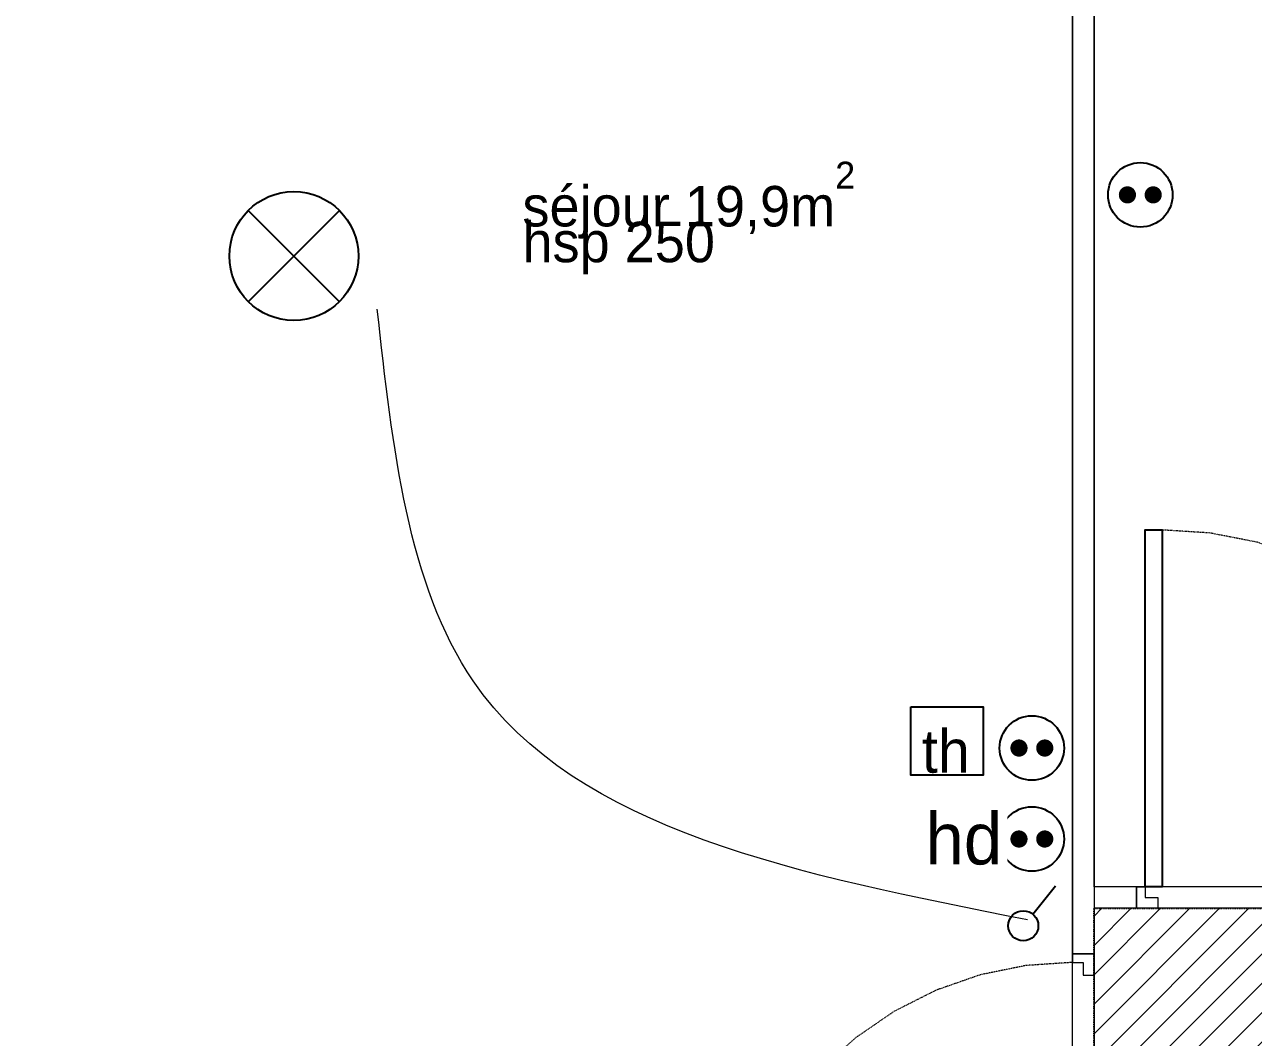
# Model space of a CAD drawing. Header units: centimetres. Extents: x 2191 to 12545, y -680 to 18662.
# Drawn here: x 8549.7 to 8835.6, y 9347.4 to 9583 of the extents above; entities that cross this region are included whole.
import ezdxf

# ---------------------------------------------------------------- set-up
doc = ezdxf.new("R2010")
doc.units = ezdxf.units.CM
doc.linetypes.add('Style de ligne -18', pattern=[0.164042, 0.054681, -0.109361])
doc.linetypes.add('VW-01', pattern=[0.41656, 0.20828, -0.20828])
for name, color, linetype in [('B Faux plafonds', 252, 'Continuous'), ('B Faux plafonds_Hatch', 252, 'Continuous'), ('B Général', 252, 'Continuous'), ('C ANNOTATIONS-prestations', 252, 'Continuous'), ('C ANNOTATIONS-texte', 252, 'Continuous'), ('D SURFACES-shab', 252, 'Continuous')]:
    doc.layers.add(name, color=color, linetype=linetype)
doc.layers.add('prlm-ELEC-CFO', color=1, linetype='Continuous', lineweight=25)
doc.styles.add('Eurostile', font='Eurosti.TTF')
doc.styles.add('prlm-elec-cfo', font='comic.ttf', dxfattribs={"height": 12})

# ---------------------------------------------------------------- blocks, each defined once
blk = doc.blocks.new('xi.PC')
at = {"color": 0, "lineweight": 5}
blk.add_wipeout([(-7.5, -7.5), (7.5, -7.5), (7.5, 7.5), (-7.5, 7.5)], dxfattribs=at).dxf.layer = 'prlm-ELEC-CFO'
at = {"layer": 'prlm-ELEC-CFO', "color": 0, "linetype": 'ByBlock', "lineweight": 5, "const_width": 2}
for points in [[(-4, 0, 1), (-2, 0, 1)], [(2, 0, 1), (4, 0, 1)]]:
    blk.add_lwpolyline(points, format="xyb", close=True, dxfattribs=at)
at = {"layer": 'prlm-ELEC-CFO', "color": 0, "linetype": 'ByBlock', "lineweight": -2}
blk.add_circle((0, 0), 7.5, dxfattribs=at)
blk = doc.blocks.new('xi.PTCE')
at = {"layer": 'prlm-ELEC-CFO', "color": 0}
for points in [[(-10.61, 10.61), (10.61, -10.61)], [(10.61, 10.61), (-10.61, -10.61)]]:
    blk.add_lwpolyline(points, dxfattribs=at)
at = {"layer": 'prlm-ELEC-CFO', "color": 0, "linetype": 'ByBlock'}
blk.add_circle((0, 0), 15, dxfattribs=at)
blk = doc.blocks.new('xi.SA')
at = {"layer": 'prlm-ELEC-CFO', "color": 0}
blk.add_lwpolyline([(0.2, -1.28), (5.5, 5.28)], dxfattribs=at)
blk.add_circle((-2, -4), 3.5, dxfattribs=at)
blk = doc.blocks.new('xi.PCHD')
at = {"color": 0, "lineweight": 5}
blk.add_wipeout([(-7.5, -7.5), (7.5, -7.5), (7.5, 7.5), (-7.5, 7.5)], dxfattribs=at).dxf.layer = 'prlm-ELEC-CFO'
at = {"layer": 'prlm-ELEC-CFO', "color": 0, "linetype": 'ByBlock', "lineweight": 5, "const_width": 2}
for points in [[(-4, 0, 1), (-2, 0, 1)], [(2, 0, 1), (4, 0, 1)]]:
    blk.add_lwpolyline(points, format="xyb", close=True, dxfattribs=at)
at = {"layer": 'prlm-ELEC-CFO', "color": 0, "linetype": 'ByBlock', "lineweight": -2}
blk.add_circle((0, 0), 7.5, dxfattribs=at)

msp = doc.modelspace()

# ---------------------------------------------------------------- hatches: boundary and pattern name
at = {"layer": 'B Faux plafonds_Hatch', "linetype": 'Continuous', "lineweight": 5, "true_color": 0xaaaaaa}
h = msp.add_hatch(dxfattribs=at)
h.set_pattern_fill('F_P__SOFFITE', color=253, style=0, pattern_type=2)
h.set_pattern_definition([(45, (8796.643, 9401.087), (-3.52778, 3.30729), [])])
h.paths.add_polyline_path([(8927.47, 9202.42), (9075.05, 9202.43), (9075.05, 9109.43), (8808.38, 9109.34), (8808.38, 9109.34), (8798.5, 9109.34), (8798.5, 9176.34), (8733.49, 9176.34), (8733.49, 9266.34), (8798.5, 9266.34), (8798.5, 9377.42), (8927.29, 9377.42)])

# ---------------------------------------------------------------- linework, layer by layer
at = {"layer": 'B Faux plafonds', "linetype": 'VW-01', "flags": 128}
msp.add_lwpolyline([(8927.47, 9202.42), (9075.05, 9202.43), (9075.05, 9109.43), (8808.38, 9109.34), (8808.38, 9109.34), (8798.5, 9109.34), (8798.5, 9176.34), (8733.49, 9176.34), (8733.49, 9266.34), (8798.5, 9266.34), (8798.5, 9377.42), (8927.29, 9377.42)], close=True, dxfattribs=at)
at = {"layer": 'B Général', "color": 7, "linetype": 'Continuous', "lineweight": 13}
for p, q in [((8793.5, 9692.42), (8793.5, 9366.84)), ((8798.5, 9692.42), (8798.5, 9366.84)), ((8808.38, 9382.42), (8798.5, 9382.42)), ((8808.38, 9377.42), (8798.5, 9377.42))]:
    msp.add_line(p, q, dxfattribs=at)
at = {"layer": 'B Général', "color": 7, "linetype": 'Continuous', "lineweight": 5}
for p, q in [((8793.5, 9692.42), (8793.5, 9366.84)), ((8798.5, 9692.42), (8798.5, 9382.42)), ((8808.38, 9382.42), (8798.5, 9382.42)), ((8808.38, 9382.42), (8808.38, 9377.42)), ((8808.38, 9377.42), (8798.5, 9377.42)), ((8798.5, 9377.42), (8798.5, 9366.84)), ((8793.5, 9366.84), (8798.5, 9366.84))]:
    msp.add_line(p, q, dxfattribs=at)
at = {"layer": 'B Général', "flags": 128}
msp.add_lwpolyline([(8810.38, 9382.42), (8810.38, 9465.42), (8814.38, 9465.42), (8814.38, 9382.42)], close=True, dxfattribs=at)
at = {"layer": 'B Général', "linetype": 'Style de ligne -18', "lineweight": 5, "flags": 128}
for points in [[(8899.38, 9382.42), (8898.65, 9393.25), (8896.48, 9403.9), (8892.91, 9414.18), (8887.99, 9423.92), (8881.81, 9432.94), (8874.48, 9441.11), (8866.12, 9448.27), (8856.88, 9454.3), (8846.91, 9459.1), (8836.38, 9462.59), (8825.47, 9464.71), (8814.38, 9465.42)], [(8793.5, 9364.84), (8782.67, 9364.12), (8772.02, 9361.95), (8761.74, 9358.37), (8752, 9353.46), (8742.98, 9347.28), (8734.82, 9339.95), (8727.66, 9331.59), (8721.62, 9322.34), (8716.82, 9312.37), (8713.33, 9301.84), (8711.21, 9290.94), (8710.5, 9279.84)]]:
    msp.add_lwpolyline(points, dxfattribs=at)
at = {"layer": 'B Général', "color": 7, "linetype": 'Continuous', "lineweight": 5, "flags": 128}
for points in [[(8808.38, 9382.42), (8810.38, 9382.42), (8810.38, 9379.92), (8813.38, 9379.92), (8813.38, 9377.42), (8808.38, 9377.42)], [(8793.5, 9366.84), (8793.5, 9364.84), (8796, 9364.84), (8796, 9361.84), (8798.5, 9361.84), (8798.5, 9366.84), (8798.5, 9366.84), (8798.5, 9366.84), (8794.22, 9366.84), (8794.22, 9366.84)]]:
    msp.add_lwpolyline(points, close=True, dxfattribs=at)
at = {"layer": 'D SURFACES-shab', "color": 1, "lineweight": 18, "true_color": 0xff0000, "flags": 128}
for points in [[(8429.69, 9115.32), (8714.5, 9115.32), (8714.5, 9176.34), (8728.49, 9176.34), (8728.49, 9206.35), (8728.49, 9206.35), (8728.49, 9271.34), (8793.5, 9271.34), (8793.5, 9692.42), (8429.69, 9692.42), (8429.69, 9301.42), (8429.69, 9301.42), (8429.69, 9235.32), (8429.69, 9235.32)], [(8798.5, 9692.42), (9163.38, 9692.42), (9163.38, 9382.42), (8798.5, 9382.42)], [(8798.5, 9176.34), (8798.5, 9109.4), (8927.38, 9109.33), (8927.38, 9377.42), (8798.5, 9377.42), (8798.5, 9266.34), (8733.49, 9266.34), (8733.49, 9176.34)]]:
    msp.add_lwpolyline(points, close=True, dxfattribs=at)
at = {"layer": 'prlm-ELEC-CFO', "lineweight": 13}
msp.add_spline([(8783.06, 9374.74), (8654.04, 9430.31), (8631.74, 9516.78)], degree=3, dxfattribs=at)

# ---------------------------------------------------------------- block references
at = {"layer": 'prlm-ELEC-CFO'}
for name, p in [('xi.PTCE', (8612.34, 9529.13)), ('xi.SA', (8784.04, 9377.36))]:
    msp.add_blockref(name, p, dxfattribs=at)

# ---------------------------------------------------------------- texts
at = {"layer": 'C ANNOTATIONS-prestations', "insert": (8665.52, 9537.11), "char_height": 9.412, "width": 106.0944, "attachment_point": 1, "line_spacing_factor": 0.894142, "style": 'Eurostile'}
msp.add_mtext('hsp 250', dxfattribs=at)
at = {"layer": 'C ANNOTATIONS-texte', "insert": (8665.52, 9551.08), "char_height": 9.412, "width": 106.0944, "attachment_point": 1, "line_spacing_factor": 0.894142, "style": 'Eurostile'}
msp.add_mtext('séjour 19,9m{\\H0.6667x;\\S2^ ;}', dxfattribs=at)

# ---------------------------------------------------------------- next in the draw order: block references
at = {"layer": 'prlm-ELEC-CFO'}
for name, p in [('xi.PC', (8809.27, 9543.36)), ('xi.PC', (8784.04, 9414.7)), ('xi.PCHD', (8784.04, 9393.54))]:
    msp.add_blockref(name, p, dxfattribs=at)

# ---------------------------------------------------------------- next in the draw order: texts
at = {"layer": 'prlm-ELEC-CFO', "lineweight": 20, "insert": (8764.03, 9413.9), "char_height": 10, "attachment_point": 5, "line_spacing_factor": 0.8, "style": 'prlm-elec-cfo', "bg_fill": 3, "box_fill_scale": 1.1, "bg_fill_color": 256, "bg_fill_transparency": 0}
msp.add_mtext('th', dxfattribs=at)

# ---------------------------------------------------------------- next in the draw order: linework, layer by layer
at = {"layer": 'prlm-ELEC-CFO', "lineweight": 25}
msp.add_lwpolyline([(8755.86, 9424.29), (8772.68, 9424.29), (8772.68, 9408.38), (8755.86, 9408.38)], close=True, dxfattribs=at)

# ---------------------------------------------------------------- next in the draw order: texts
at = {"layer": 'prlm-ELEC-CFO', "lineweight": 20, "insert": (8768.21, 9393.54), "char_height": 12, "attachment_point": 5, "line_spacing_factor": 0.8, "style": 'prlm-elec-cfo', "bg_fill": 3, "box_fill_scale": 1.1, "bg_fill_color": 256, "bg_fill_transparency": 0}
msp.add_mtext('hd', dxfattribs=at)

doc.saveas('drawing.dxf')
